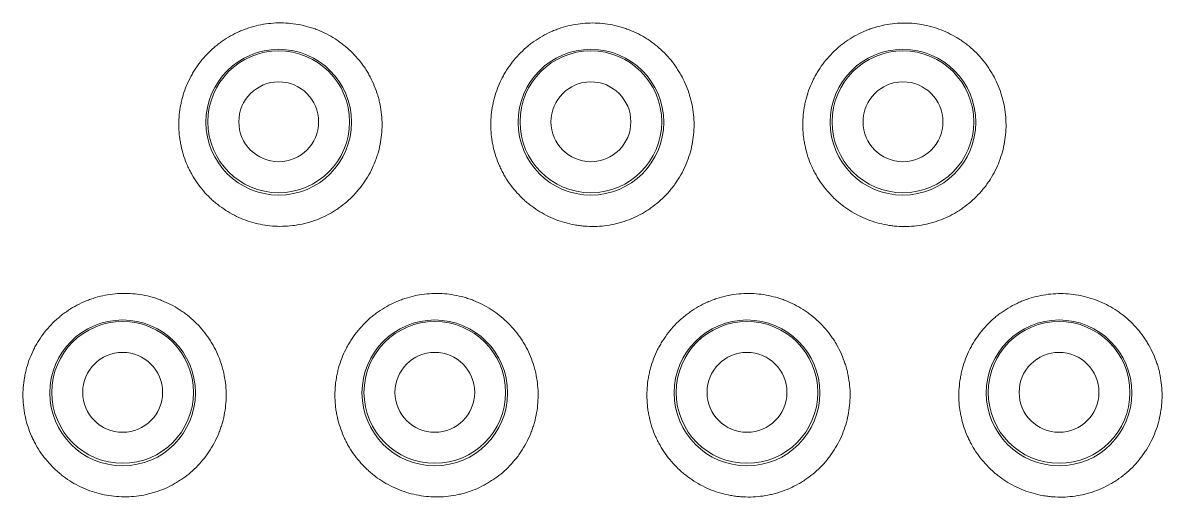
# Model space of a CAD drawing. Header units: inches. Extents: x 3778 to 56227, y -16914 to 35091.
# Drawn here: x 42030.3 to 42041.21, y -12650.96 to -12646.43 of the extents above; entities that cross this region are included whole.
import ezdxf

# ---------------------------------------------------------------- set-up
doc = ezdxf.new("R2010")
doc.units = ezdxf.units.IN
doc.header["$LTSCALE"] = 100
doc.header["$MEASUREMENT"] = 0
doc.layers.add('2-con', color=2, linetype='Continuous')
doc.layers.add('mark-B', color=2, linetype='Continuous', lineweight=20)

# ---------------------------------------------------------------- blocks, each defined once
blk = doc.blocks.new('무풍1WAY 대형')
at = {"layer": 'mark-B'}
for centre, radius in [((643.829, -428.987), 0.697), ((643.829, -428.992), 0.678), ((646.816, -428.987), 0.697), ((646.816, -428.992), 0.678), ((649.804, -428.987), 0.697), ((649.804, -428.992), 0.678), ((652.792, -428.987), 0.697), ((652.792, -428.992), 0.678), ((643.829, -428.992), 0.382), ((646.816, -428.992), 0.382), ((649.804, -428.992), 0.382), ((652.792, -428.992), 0.382), ((645.323, -431.575), 0.697), ((648.31, -431.575), 0.697), ((651.298, -431.575), 0.697), ((645.323, -431.579), 0.678), ((648.31, -431.579), 0.678), ((651.298, -431.579), 0.678), ((645.323, -431.579), 0.382), ((648.31, -431.579), 0.382), ((651.298, -431.579), 0.382)]:
    blk.add_circle(centre, radius, dxfattribs=at)
for points, knots in [([(642.843, -428.987), (642.842, -428.923), (642.846, -428.86), (642.863, -428.767), (642.869, -428.736), (642.886, -428.674), (642.896, -428.643), (642.931, -428.554), (642.959, -428.497), (643.002, -428.43), (643.011, -428.417), (643.029, -428.391), (643.039, -428.378), (643.068, -428.34), (643.089, -428.315), (643.155, -428.246), (643.203, -428.205), (643.269, -428.158), (643.282, -428.15), (643.31, -428.132), (643.351, -428.108), (643.422, -428.072), (643.482, -428.049), (643.527, -428.034), (643.542, -428.03), (643.573, -428.021), (643.589, -428.017), (643.668, -428), (643.731, -427.992), (643.826, -427.99), (643.858, -427.991), (643.906, -427.995), (643.922, -427.997), (643.954, -428.001), (643.97, -428.003), (644.048, -428.017), (644.109, -428.034), (644.198, -428.069), (644.227, -428.082), (644.284, -428.111), (644.339, -428.142), (644.391, -428.179), (644.428, -428.208), (644.44, -428.218), (644.464, -428.239), (644.476, -428.25), (644.534, -428.305), (644.575, -428.353), (644.629, -428.431), (644.646, -428.457), (644.67, -428.499), (644.677, -428.513), (644.692, -428.542), (644.698, -428.556), (644.731, -428.628), (644.75, -428.688), (644.768, -428.766), (644.771, -428.781), (644.776, -428.813), (644.779, -428.828), (644.785, -428.876), (644.787, -428.908), (644.789, -429.003), (644.785, -429.066), (644.771, -429.144), (644.768, -429.16), (644.761, -429.191), (644.75, -429.238), (644.725, -429.313), (644.699, -429.371), (644.678, -429.414), (644.67, -429.428), (644.655, -429.456), (644.646, -429.47), (644.604, -429.538), (644.564, -429.588), (644.499, -429.657), (644.476, -429.679), (644.439, -429.711), (644.427, -429.721), (644.401, -429.741), (644.388, -429.75), (644.323, -429.796), (644.268, -429.827), (644.195, -429.86), (644.18, -429.866), (644.15, -429.877), (644.134, -429.883), (644.089, -429.898), (644.058, -429.906), (643.965, -429.927), (643.902, -429.935), (643.805, -429.937), (643.773, -429.936), (643.71, -429.931), (643.647, -429.923), (643.585, -429.909), (643.523, -429.892), (643.493, -429.882), (643.403, -429.847), (643.347, -429.818), (643.28, -429.776), (643.267, -429.767), (643.241, -429.748), (643.228, -429.739), (643.19, -429.709), (643.166, -429.688), (643.098, -429.623), (643.057, -429.575), (643.011, -429.51), (643.002, -429.496), (642.985, -429.469), (642.961, -429.429), (642.925, -429.358), (642.902, -429.299), (642.887, -429.254), (642.883, -429.239), (642.874, -429.208), (642.87, -429.193), (642.853, -429.115), (642.845, -429.052), (642.843, -428.987)], [0, 0, 0, 0, 0.03125, 0.03125, 0.046875, 0.046875, 0.0625, 0.0625, 0.09375, 0.09375, 0.101562, 0.101562, 0.109375, 0.109375, 0.125, 0.125, 0.15625, 0.15625, 0.164062, 0.164062, 0.171875, 0.1875, 0.203125, 0.203125, 0.210937, 0.210937, 0.21875, 0.21875, 0.25, 0.25, 0.265625, 0.265625, 0.273437, 0.273437, 0.28125, 0.28125, 0.3125, 0.3125, 0.328125, 0.328125, 0.34375, 0.359375, 0.359375, 0.367187, 0.367187, 0.375, 0.375, 0.40625, 0.40625, 0.421875, 0.421875, 0.429687, 0.429687, 0.4375, 0.4375, 0.46875, 0.46875, 0.476562, 0.476562, 0.484375, 0.484375, 0.5, 0.5, 0.53125, 0.53125, 0.539062, 0.539062, 0.546875, 0.5625, 0.578125, 0.578125, 0.585937, 0.585937, 0.59375, 0.59375, 0.625, 0.625, 0.640625, 0.640625, 0.648437, 0.648437, 0.65625, 0.65625, 0.6875, 0.6875, 0.695312, 0.695312, 0.703125, 0.703125, 0.71875, 0.71875, 0.75, 0.75, 0.765625, 0.765625, 0.78125, 0.796875, 0.796875, 0.8125, 0.8125, 0.84375, 0.84375, 0.851562, 0.851562, 0.859375, 0.859375, 0.875, 0.875, 0.90625, 0.90625, 0.914062, 0.914062, 0.921875, 0.9375, 0.953125, 0.953125, 0.960937, 0.960937, 0.96875, 0.96875, 1, 1, 1, 1]), ([(645.829, -428.987), (645.828, -428.923), (645.833, -428.86), (645.849, -428.766), (645.856, -428.736), (645.873, -428.674), (645.883, -428.643), (645.917, -428.554), (645.946, -428.497), (645.989, -428.43), (645.997, -428.417), (646.016, -428.39), (646.025, -428.378), (646.055, -428.34), (646.076, -428.315), (646.142, -428.246), (646.19, -428.205), (646.256, -428.159), (646.27, -428.15), (646.297, -428.132), (646.338, -428.108), (646.409, -428.072), (646.469, -428.05), (646.514, -428.035), (646.53, -428.03), (646.561, -428.022), (646.576, -428.018), (646.655, -428), (646.718, -427.993), (646.813, -427.991), (646.845, -427.992), (646.893, -427.996), (646.909, -427.997), (646.941, -428.001), (646.957, -428.004), (647.035, -428.018), (647.096, -428.035), (647.185, -428.07), (647.214, -428.083), (647.271, -428.112), (647.326, -428.143), (647.377, -428.18), (647.415, -428.209), (647.427, -428.219), (647.451, -428.24), (647.463, -428.251), (647.52, -428.306), (647.562, -428.354), (647.616, -428.432), (647.633, -428.459), (647.656, -428.5), (647.664, -428.514), (647.678, -428.543), (647.685, -428.557), (647.717, -428.63), (647.737, -428.69), (647.754, -428.767), (647.757, -428.783), (647.763, -428.814), (647.765, -428.83), (647.771, -428.877), (647.773, -428.909), (647.775, -429.004), (647.771, -429.067), (647.757, -429.146), (647.754, -429.162), (647.747, -429.193), (647.736, -429.239), (647.711, -429.315), (647.685, -429.373), (647.664, -429.416), (647.656, -429.43), (647.64, -429.458), (647.632, -429.471), (647.589, -429.539), (647.55, -429.589), (647.484, -429.659), (647.461, -429.681), (647.424, -429.712), (647.412, -429.722), (647.387, -429.742), (647.374, -429.752), (647.308, -429.797), (647.253, -429.829), (647.18, -429.861), (647.165, -429.867), (647.135, -429.879), (647.12, -429.884), (647.074, -429.899), (647.043, -429.907), (646.95, -429.928), (646.887, -429.936), (646.79, -429.938), (646.758, -429.937), (646.695, -429.932), (646.632, -429.924), (646.57, -429.909), (646.524, -429.897), (646.508, -429.892), (646.478, -429.882), (646.463, -429.876), (646.389, -429.847), (646.333, -429.819), (646.266, -429.776), (646.253, -429.767), (646.227, -429.749), (646.214, -429.739), (646.176, -429.709), (646.152, -429.689), (646.084, -429.623), (646.042, -429.575), (645.997, -429.51), (645.988, -429.497), (645.971, -429.47), (645.946, -429.429), (645.911, -429.358), (645.888, -429.299), (645.873, -429.254), (645.869, -429.239), (645.86, -429.208), (645.856, -429.193), (645.839, -429.115), (645.831, -429.052), (645.829, -428.987)], [0, 0, 0, 0, 0.03125, 0.03125, 0.046875, 0.046875, 0.0625, 0.0625, 0.09375, 0.09375, 0.101563, 0.101563, 0.109375, 0.109375, 0.125, 0.125, 0.15625, 0.15625, 0.164063, 0.164063, 0.171875, 0.1875, 0.203125, 0.203125, 0.210938, 0.210938, 0.21875, 0.21875, 0.25, 0.25, 0.265625, 0.265625, 0.273438, 0.273438, 0.28125, 0.28125, 0.3125, 0.3125, 0.328125, 0.328125, 0.34375, 0.359375, 0.359375, 0.367188, 0.367188, 0.375, 0.375, 0.40625, 0.40625, 0.421875, 0.421875, 0.429688, 0.429688, 0.4375, 0.4375, 0.46875, 0.46875, 0.476563, 0.476563, 0.484375, 0.484375, 0.5, 0.5, 0.53125, 0.53125, 0.539062, 0.539062, 0.546875, 0.5625, 0.578125, 0.578125, 0.585937, 0.585937, 0.59375, 0.59375, 0.625, 0.625, 0.640625, 0.640625, 0.648437, 0.648437, 0.65625, 0.65625, 0.6875, 0.6875, 0.695312, 0.695312, 0.703125, 0.703125, 0.71875, 0.71875, 0.75, 0.75, 0.765625, 0.765625, 0.78125, 0.796875, 0.796875, 0.804687, 0.804687, 0.8125, 0.8125, 0.84375, 0.84375, 0.851562, 0.851562, 0.859375, 0.859375, 0.875, 0.875, 0.90625, 0.90625, 0.914062, 0.914062, 0.921875, 0.9375, 0.953125, 0.953125, 0.960937, 0.960937, 0.96875, 0.96875, 1, 1, 1, 1]), ([(648.815, -428.987), (648.814, -428.923), (648.819, -428.86), (648.835, -428.766), (648.842, -428.735), (648.855, -428.689), (648.859, -428.674), (648.87, -428.643), (648.875, -428.628), (648.904, -428.554), (648.932, -428.497), (648.975, -428.43), (648.984, -428.417), (649.003, -428.39), (649.012, -428.377), (649.042, -428.339), (649.063, -428.315), (649.129, -428.246), (649.177, -428.205), (649.243, -428.159), (649.257, -428.15), (649.284, -428.133), (649.325, -428.108), (649.396, -428.073), (649.456, -428.05), (649.501, -428.035), (649.517, -428.03), (649.548, -428.022), (649.564, -428.018), (649.642, -428.001), (649.705, -427.994), (649.8, -427.992), (649.832, -427.993), (649.896, -427.998), (649.928, -428.002), (650.022, -428.019), (650.083, -428.036), (650.172, -428.071), (650.201, -428.084), (650.258, -428.113), (650.313, -428.145), (650.364, -428.181), (650.401, -428.21), (650.414, -428.221), (650.438, -428.241), (650.449, -428.252), (650.507, -428.308), (650.548, -428.356), (650.602, -428.433), (650.619, -428.46), (650.643, -428.501), (650.65, -428.516), (650.664, -428.544), (650.671, -428.558), (650.703, -428.631), (650.723, -428.691), (650.74, -428.768), (650.743, -428.784), (650.749, -428.815), (650.751, -428.831), (650.757, -428.879), (650.759, -428.911), (650.762, -429.006), (650.757, -429.069), (650.743, -429.147), (650.74, -429.163), (650.733, -429.194), (650.721, -429.241), (650.697, -429.316), (650.671, -429.374), (650.649, -429.417), (650.642, -429.431), (650.626, -429.459), (650.618, -429.473), (650.575, -429.541), (650.535, -429.591), (650.469, -429.66), (650.446, -429.682), (650.41, -429.714), (650.397, -429.724), (650.372, -429.743), (650.359, -429.753), (650.293, -429.799), (650.238, -429.83), (650.165, -429.862), (650.15, -429.868), (650.12, -429.88), (650.105, -429.885), (650.059, -429.9), (650.028, -429.908), (649.935, -429.929), (649.872, -429.936), (649.743, -429.939), (649.68, -429.934), (649.586, -429.917), (649.555, -429.91), (649.509, -429.897), (649.494, -429.892), (649.463, -429.882), (649.448, -429.877), (649.374, -429.848), (649.318, -429.819), (649.251, -429.776), (649.238, -429.767), (649.212, -429.749), (649.199, -429.739), (649.162, -429.71), (649.138, -429.689), (649.069, -429.623), (649.028, -429.575), (648.982, -429.51), (648.974, -429.497), (648.957, -429.47), (648.932, -429.429), (648.897, -429.358), (648.874, -429.299), (648.859, -429.254), (648.855, -429.239), (648.846, -429.208), (648.842, -429.193), (648.825, -429.115), (648.817, -429.052), (648.815, -428.987)], [0, 0, 0, 0, 0.03125, 0.03125, 0.046875, 0.046875, 0.054687, 0.054687, 0.0625, 0.0625, 0.09375, 0.09375, 0.101562, 0.101562, 0.109375, 0.109375, 0.125, 0.125, 0.15625, 0.15625, 0.164062, 0.164062, 0.171875, 0.1875, 0.203125, 0.203125, 0.210937, 0.210937, 0.21875, 0.21875, 0.25, 0.25, 0.265625, 0.265625, 0.28125, 0.28125, 0.3125, 0.3125, 0.328125, 0.328125, 0.34375, 0.359375, 0.359375, 0.367187, 0.367187, 0.375, 0.375, 0.40625, 0.40625, 0.421875, 0.421875, 0.429687, 0.429687, 0.4375, 0.4375, 0.46875, 0.46875, 0.476562, 0.476562, 0.484375, 0.484375, 0.5, 0.5, 0.53125, 0.53125, 0.539062, 0.539062, 0.546875, 0.5625, 0.578125, 0.578125, 0.585937, 0.585937, 0.59375, 0.59375, 0.625, 0.625, 0.640625, 0.640625, 0.648437, 0.648437, 0.65625, 0.65625, 0.6875, 0.6875, 0.695312, 0.695312, 0.703125, 0.703125, 0.71875, 0.71875, 0.75, 0.75, 0.78125, 0.78125, 0.796875, 0.796875, 0.804687, 0.804687, 0.8125, 0.8125, 0.84375, 0.84375, 0.851562, 0.851562, 0.859375, 0.859375, 0.875, 0.875, 0.90625, 0.90625, 0.914062, 0.914062, 0.921875, 0.9375, 0.953125, 0.953125, 0.960937, 0.960937, 0.96875, 0.96875, 1, 1, 1, 1]), ([(651.801, -428.987), (651.8, -428.923), (651.805, -428.86), (651.821, -428.766), (651.828, -428.735), (651.841, -428.689), (651.846, -428.674), (651.856, -428.643), (651.861, -428.628), (651.89, -428.554), (651.919, -428.497), (651.962, -428.43), (651.971, -428.416), (651.989, -428.39), (651.999, -428.377), (652.029, -428.339), (652.05, -428.315), (652.116, -428.246), (652.164, -428.205), (652.23, -428.159), (652.244, -428.15), (652.271, -428.133), (652.312, -428.108), (652.383, -428.073), (652.443, -428.05), (652.489, -428.035), (652.504, -428.031), (652.535, -428.023), (652.551, -428.019), (652.629, -428.002), (652.692, -427.994), (652.787, -427.993), (652.819, -427.994), (652.883, -427.999), (652.915, -428.003), (653.009, -428.02), (653.069, -428.037), (653.158, -428.072), (653.188, -428.085), (653.244, -428.114), (653.299, -428.146), (653.351, -428.182), (653.388, -428.212), (653.4, -428.222), (653.424, -428.243), (653.436, -428.253), (653.493, -428.309), (653.534, -428.357), (653.589, -428.434), (653.606, -428.461), (653.629, -428.503), (653.636, -428.517), (653.651, -428.545), (653.658, -428.56), (653.689, -428.632), (653.709, -428.692), (653.726, -428.77), (653.73, -428.785), (653.735, -428.817), (653.737, -428.833), (653.743, -428.88), (653.745, -428.912), (653.748, -429.007), (653.743, -429.07), (653.729, -429.149), (653.726, -429.165), (653.719, -429.196), (653.707, -429.243), (653.682, -429.318), (653.656, -429.376), (653.635, -429.419), (653.627, -429.433), (653.612, -429.461), (653.603, -429.475), (653.56, -429.542), (653.521, -429.593), (653.455, -429.662), (653.431, -429.684), (653.395, -429.715), (653.382, -429.725), (653.357, -429.745), (653.344, -429.754), (653.278, -429.8), (653.223, -429.831), (653.15, -429.863), (653.135, -429.869), (653.105, -429.881), (653.09, -429.886), (653.044, -429.901), (653.013, -429.909), (652.92, -429.93), (652.857, -429.937), (652.728, -429.94), (652.665, -429.934), (652.571, -429.918), (652.54, -429.911), (652.494, -429.897), (652.479, -429.893), (652.449, -429.883), (652.434, -429.877), (652.36, -429.848), (652.303, -429.819), (652.237, -429.777), (652.224, -429.768), (652.198, -429.749), (652.185, -429.74), (652.147, -429.71), (652.123, -429.689), (652.055, -429.624), (652.014, -429.576), (651.968, -429.51), (651.959, -429.497), (651.942, -429.47), (651.918, -429.429), (651.883, -429.359), (651.86, -429.3), (651.845, -429.254), (651.84, -429.239), (651.832, -429.208), (651.828, -429.193), (651.811, -429.115), (651.803, -429.052), (651.801, -428.987)], [0, 0, 0, 0, 0.03125, 0.03125, 0.046875, 0.046875, 0.054687, 0.054687, 0.0625, 0.0625, 0.09375, 0.09375, 0.101562, 0.101562, 0.109375, 0.109375, 0.125, 0.125, 0.15625, 0.15625, 0.164063, 0.164063, 0.171875, 0.1875, 0.203125, 0.203125, 0.210938, 0.210938, 0.21875, 0.21875, 0.25, 0.25, 0.265625, 0.265625, 0.28125, 0.28125, 0.3125, 0.3125, 0.328125, 0.328125, 0.34375, 0.359375, 0.359375, 0.367188, 0.367188, 0.375, 0.375, 0.40625, 0.40625, 0.421875, 0.421875, 0.429688, 0.429688, 0.4375, 0.4375, 0.46875, 0.46875, 0.476563, 0.476563, 0.484375, 0.484375, 0.5, 0.5, 0.53125, 0.53125, 0.539063, 0.539063, 0.546875, 0.5625, 0.578125, 0.578125, 0.585938, 0.585938, 0.59375, 0.59375, 0.625, 0.625, 0.640625, 0.640625, 0.648438, 0.648438, 0.65625, 0.65625, 0.6875, 0.6875, 0.695313, 0.695313, 0.703125, 0.703125, 0.71875, 0.71875, 0.75, 0.75, 0.78125, 0.78125, 0.796875, 0.796875, 0.804688, 0.804688, 0.8125, 0.8125, 0.84375, 0.84375, 0.851563, 0.851563, 0.859375, 0.859375, 0.875, 0.875, 0.90625, 0.90625, 0.914063, 0.914063, 0.921875, 0.9375, 0.953125, 0.953125, 0.960938, 0.960938, 0.96875, 0.96875, 1, 1, 1, 1]), ([(644.337, -431.575), (644.335, -431.511), (644.34, -431.447), (644.356, -431.354), (644.363, -431.323), (644.38, -431.261), (644.39, -431.231), (644.424, -431.141), (644.453, -431.085), (644.495, -431.017), (644.504, -431.004), (644.523, -430.978), (644.532, -430.965), (644.562, -430.927), (644.583, -430.903), (644.649, -430.833), (644.697, -430.792), (644.762, -430.746), (644.776, -430.737), (644.803, -430.719), (644.844, -430.695), (644.915, -430.659), (644.975, -430.636), (645.02, -430.621), (645.036, -430.617), (645.067, -430.608), (645.082, -430.604), (645.161, -430.587), (645.224, -430.579), (645.319, -430.577), (645.351, -430.578), (645.399, -430.582), (645.415, -430.583), (645.447, -430.587), (645.463, -430.59), (645.541, -430.604), (645.602, -430.621), (645.691, -430.656), (645.721, -430.669), (645.777, -430.698), (645.833, -430.729), (645.884, -430.765), (645.921, -430.795), (645.934, -430.805), (645.958, -430.826), (645.97, -430.836), (646.027, -430.892), (646.068, -430.94), (646.123, -431.017), (646.14, -431.044), (646.163, -431.085), (646.171, -431.1), (646.185, -431.128), (646.192, -431.142), (646.224, -431.215), (646.244, -431.275), (646.261, -431.352), (646.264, -431.368), (646.27, -431.399), (646.272, -431.415), (646.278, -431.462), (646.281, -431.494), (646.283, -431.589), (646.279, -431.652), (646.265, -431.731), (646.262, -431.747), (646.255, -431.778), (646.244, -431.824), (646.219, -431.9), (646.193, -431.958), (646.172, -432), (646.164, -432.015), (646.149, -432.042), (646.14, -432.056), (646.098, -432.124), (646.058, -432.174), (645.993, -432.244), (645.97, -432.266), (645.933, -432.297), (645.921, -432.308), (645.895, -432.327), (645.882, -432.337), (645.817, -432.383), (645.762, -432.414), (645.689, -432.447), (645.674, -432.453), (645.644, -432.464), (645.629, -432.47), (645.583, -432.485), (645.552, -432.493), (645.459, -432.514), (645.396, -432.522), (645.299, -432.524), (645.267, -432.523), (645.204, -432.518), (645.141, -432.51), (645.079, -432.496), (645.017, -432.479), (644.987, -432.469), (644.898, -432.434), (644.841, -432.405), (644.774, -432.363), (644.761, -432.354), (644.735, -432.335), (644.722, -432.326), (644.684, -432.296), (644.66, -432.275), (644.592, -432.21), (644.551, -432.162), (644.505, -432.097), (644.496, -432.084), (644.479, -432.057), (644.454, -432.016), (644.419, -431.945), (644.396, -431.886), (644.381, -431.841), (644.377, -431.826), (644.368, -431.795), (644.364, -431.78), (644.347, -431.702), (644.339, -431.639), (644.337, -431.575)], [0, 0, 0, 0, 0.03125, 0.03125, 0.046875, 0.046875, 0.0625, 0.0625, 0.09375, 0.09375, 0.101563, 0.101563, 0.109375, 0.109375, 0.125, 0.125, 0.15625, 0.15625, 0.164063, 0.164063, 0.171875, 0.1875, 0.203125, 0.203125, 0.210938, 0.210938, 0.21875, 0.21875, 0.25, 0.25, 0.265625, 0.265625, 0.273438, 0.273438, 0.28125, 0.28125, 0.3125, 0.3125, 0.328125, 0.328125, 0.34375, 0.359375, 0.359375, 0.367188, 0.367188, 0.375, 0.375, 0.40625, 0.40625, 0.421875, 0.421875, 0.429688, 0.429688, 0.4375, 0.4375, 0.46875, 0.46875, 0.476563, 0.476563, 0.484375, 0.484375, 0.5, 0.5, 0.53125, 0.53125, 0.539063, 0.539063, 0.546875, 0.5625, 0.578125, 0.578125, 0.585938, 0.585938, 0.59375, 0.59375, 0.625, 0.625, 0.640625, 0.640625, 0.648438, 0.648438, 0.65625, 0.65625, 0.6875, 0.6875, 0.695313, 0.695313, 0.703125, 0.703125, 0.71875, 0.71875, 0.75, 0.75, 0.765625, 0.765625, 0.78125, 0.796875, 0.796875, 0.8125, 0.8125, 0.84375, 0.84375, 0.851563, 0.851563, 0.859375, 0.859375, 0.875, 0.875, 0.90625, 0.90625, 0.914063, 0.914063, 0.921875, 0.9375, 0.953125, 0.953125, 0.960938, 0.960938, 0.96875, 0.96875, 1, 1, 1, 1]), ([(647.323, -431.575), (647.322, -431.511), (647.326, -431.447), (647.342, -431.354), (647.349, -431.323), (647.366, -431.261), (647.376, -431.231), (647.411, -431.141), (647.439, -431.085), (647.482, -431.017), (647.491, -431.004), (647.509, -430.978), (647.519, -430.965), (647.549, -430.927), (647.569, -430.903), (647.635, -430.833), (647.684, -430.792), (647.749, -430.746), (647.763, -430.737), (647.79, -430.72), (647.831, -430.695), (647.903, -430.659), (647.962, -430.637), (648.008, -430.622), (648.023, -430.617), (648.054, -430.609), (648.07, -430.605), (648.148, -430.587), (648.211, -430.58), (648.307, -430.578), (648.338, -430.579), (648.387, -430.583), (648.403, -430.584), (648.434, -430.588), (648.45, -430.591), (648.528, -430.605), (648.589, -430.622), (648.678, -430.657), (648.708, -430.67), (648.764, -430.699), (648.819, -430.73), (648.871, -430.767), (648.908, -430.796), (648.92, -430.806), (648.944, -430.827), (648.956, -430.838), (649.014, -430.893), (649.055, -430.941), (649.109, -431.018), (649.126, -431.045), (649.15, -431.087), (649.157, -431.101), (649.172, -431.129), (649.178, -431.144), (649.21, -431.216), (649.23, -431.276), (649.248, -431.353), (649.251, -431.369), (649.256, -431.4), (649.259, -431.416), (649.264, -431.464), (649.267, -431.496), (649.269, -431.591), (649.265, -431.654), (649.251, -431.732), (649.248, -431.748), (649.241, -431.779), (649.229, -431.826), (649.205, -431.901), (649.179, -431.959), (649.158, -432.002), (649.15, -432.016), (649.134, -432.044), (649.126, -432.058), (649.083, -432.126), (649.044, -432.176), (648.978, -432.245), (648.955, -432.267), (648.918, -432.299), (648.906, -432.309), (648.881, -432.329), (648.868, -432.338), (648.802, -432.384), (648.747, -432.415), (648.674, -432.448), (648.659, -432.454), (648.629, -432.465), (648.614, -432.471), (648.568, -432.486), (648.537, -432.494), (648.444, -432.515), (648.381, -432.522), (648.252, -432.525), (648.189, -432.52), (648.095, -432.504), (648.064, -432.496), (648.018, -432.484), (648.002, -432.479), (647.972, -432.469), (647.957, -432.463), (647.883, -432.434), (647.826, -432.406), (647.76, -432.363), (647.746, -432.354), (647.72, -432.336), (647.708, -432.326), (647.67, -432.297), (647.646, -432.276), (647.578, -432.21), (647.536, -432.162), (647.491, -432.097), (647.482, -432.084), (647.465, -432.057), (647.44, -432.016), (647.405, -431.945), (647.382, -431.887), (647.367, -431.841), (647.363, -431.826), (647.354, -431.796), (647.35, -431.78), (647.333, -431.702), (647.325, -431.639), (647.323, -431.575)], [0, 0, 0, 0, 0.03125, 0.03125, 0.046875, 0.046875, 0.0625, 0.0625, 0.09375, 0.09375, 0.101562, 0.101562, 0.109375, 0.109375, 0.125, 0.125, 0.15625, 0.15625, 0.164062, 0.164062, 0.171875, 0.1875, 0.203125, 0.203125, 0.210937, 0.210937, 0.21875, 0.21875, 0.25, 0.25, 0.265625, 0.265625, 0.273437, 0.273437, 0.28125, 0.28125, 0.3125, 0.3125, 0.328125, 0.328125, 0.34375, 0.359375, 0.359375, 0.367187, 0.367187, 0.375, 0.375, 0.40625, 0.40625, 0.421875, 0.421875, 0.429687, 0.429687, 0.4375, 0.4375, 0.46875, 0.46875, 0.476562, 0.476562, 0.484375, 0.484375, 0.5, 0.5, 0.53125, 0.53125, 0.539062, 0.539062, 0.546875, 0.5625, 0.578125, 0.578125, 0.585937, 0.585937, 0.59375, 0.59375, 0.625, 0.625, 0.640625, 0.640625, 0.648437, 0.648437, 0.65625, 0.65625, 0.6875, 0.6875, 0.695312, 0.695312, 0.703125, 0.703125, 0.71875, 0.71875, 0.75, 0.75, 0.78125, 0.78125, 0.796875, 0.796875, 0.804687, 0.804687, 0.8125, 0.8125, 0.84375, 0.84375, 0.851562, 0.851562, 0.859375, 0.859375, 0.875, 0.875, 0.90625, 0.90625, 0.914062, 0.914062, 0.921875, 0.9375, 0.953125, 0.953125, 0.960937, 0.960937, 0.96875, 0.96875, 1, 1, 1, 1]), ([(650.309, -431.575), (650.308, -431.511), (650.312, -431.447), (650.329, -431.354), (650.336, -431.323), (650.348, -431.277), (650.353, -431.261), (650.363, -431.231), (650.369, -431.216), (650.397, -431.141), (650.426, -431.084), (650.469, -431.017), (650.477, -431.004), (650.496, -430.978), (650.506, -430.965), (650.535, -430.927), (650.556, -430.902), (650.622, -430.833), (650.671, -430.792), (650.736, -430.746), (650.75, -430.737), (650.777, -430.72), (650.818, -430.695), (650.89, -430.66), (650.949, -430.637), (650.995, -430.622), (651.01, -430.617), (651.041, -430.609), (651.057, -430.605), (651.135, -430.588), (651.198, -430.581), (651.294, -430.579), (651.326, -430.58), (651.39, -430.585), (651.421, -430.589), (651.515, -430.606), (651.576, -430.623), (651.665, -430.658), (651.694, -430.671), (651.751, -430.7), (651.806, -430.731), (651.857, -430.768), (651.895, -430.797), (651.907, -430.807), (651.931, -430.828), (651.943, -430.839), (652, -430.894), (652.041, -430.942), (652.096, -431.02), (652.113, -431.046), (652.136, -431.088), (652.144, -431.102), (652.158, -431.131), (652.165, -431.145), (652.197, -431.218), (652.217, -431.278), (652.234, -431.355), (652.237, -431.37), (652.242, -431.402), (652.245, -431.418), (652.251, -431.465), (652.253, -431.497), (652.255, -431.592), (652.251, -431.655), (652.237, -431.734), (652.234, -431.75), (652.227, -431.781), (652.215, -431.828), (652.19, -431.903), (652.165, -431.961), (652.143, -432.004), (652.136, -432.018), (652.12, -432.046), (652.112, -432.06), (652.069, -432.127), (652.029, -432.178), (651.963, -432.247), (651.94, -432.269), (651.904, -432.3), (651.891, -432.31), (651.866, -432.33), (651.853, -432.34), (651.787, -432.386), (651.732, -432.417), (651.659, -432.449), (651.644, -432.455), (651.614, -432.467), (651.599, -432.472), (651.553, -432.487), (651.522, -432.495), (651.429, -432.516), (651.366, -432.523), (651.237, -432.526), (651.174, -432.521), (651.08, -432.504), (651.049, -432.497), (651.003, -432.484), (650.988, -432.479), (650.957, -432.469), (650.942, -432.464), (650.868, -432.435), (650.812, -432.406), (650.745, -432.363), (650.732, -432.354), (650.706, -432.336), (650.693, -432.326), (650.656, -432.297), (650.632, -432.276), (650.563, -432.21), (650.522, -432.163), (650.476, -432.097), (650.467, -432.084), (650.45, -432.057), (650.426, -432.016), (650.391, -431.946), (650.368, -431.887), (650.353, -431.842), (650.348, -431.826), (650.34, -431.796), (650.336, -431.78), (650.319, -431.702), (650.311, -431.639), (650.309, -431.575)], [0, 0, 0, 0, 0.03125, 0.03125, 0.046875, 0.046875, 0.054687, 0.054687, 0.0625, 0.0625, 0.09375, 0.09375, 0.101562, 0.101562, 0.109375, 0.109375, 0.125, 0.125, 0.15625, 0.15625, 0.164062, 0.164062, 0.171875, 0.1875, 0.203125, 0.203125, 0.210937, 0.210937, 0.21875, 0.21875, 0.25, 0.25, 0.265625, 0.265625, 0.28125, 0.28125, 0.3125, 0.3125, 0.328125, 0.328125, 0.34375, 0.359375, 0.359375, 0.367187, 0.367187, 0.375, 0.375, 0.40625, 0.40625, 0.421875, 0.421875, 0.429687, 0.429687, 0.4375, 0.4375, 0.46875, 0.46875, 0.476562, 0.476562, 0.484375, 0.484375, 0.5, 0.5, 0.53125, 0.53125, 0.539062, 0.539062, 0.546875, 0.5625, 0.578125, 0.578125, 0.585937, 0.585937, 0.59375, 0.59375, 0.625, 0.625, 0.640625, 0.640625, 0.648437, 0.648437, 0.65625, 0.65625, 0.6875, 0.6875, 0.695312, 0.695312, 0.703125, 0.703125, 0.71875, 0.71875, 0.75, 0.75, 0.78125, 0.78125, 0.796875, 0.796875, 0.804687, 0.804687, 0.8125, 0.8125, 0.84375, 0.84375, 0.851562, 0.851562, 0.859375, 0.859375, 0.875, 0.875, 0.90625, 0.90625, 0.914063, 0.914063, 0.921875, 0.9375, 0.953125, 0.953125, 0.960938, 0.960938, 0.96875, 0.96875, 1, 1, 1, 1])]:
    blk.add_open_spline(points, degree=3, knots=knots, dxfattribs=at)
blk = doc.blocks.new('dpdjzjs')
at = {"layer": 'mark-B', "rotation": 180}
blk.add_blockref('무풍1WAY 대형', (178654.915, 88751.491), dxfattribs=at)

msp = doc.modelspace()

# ---------------------------------------------------------------- block references
at = {"layer": '2-con'}
msp.add_blockref('dpdjzjs', (-135970.865, -101830.442), dxfattribs=at)

doc.saveas('drawing.dxf')
